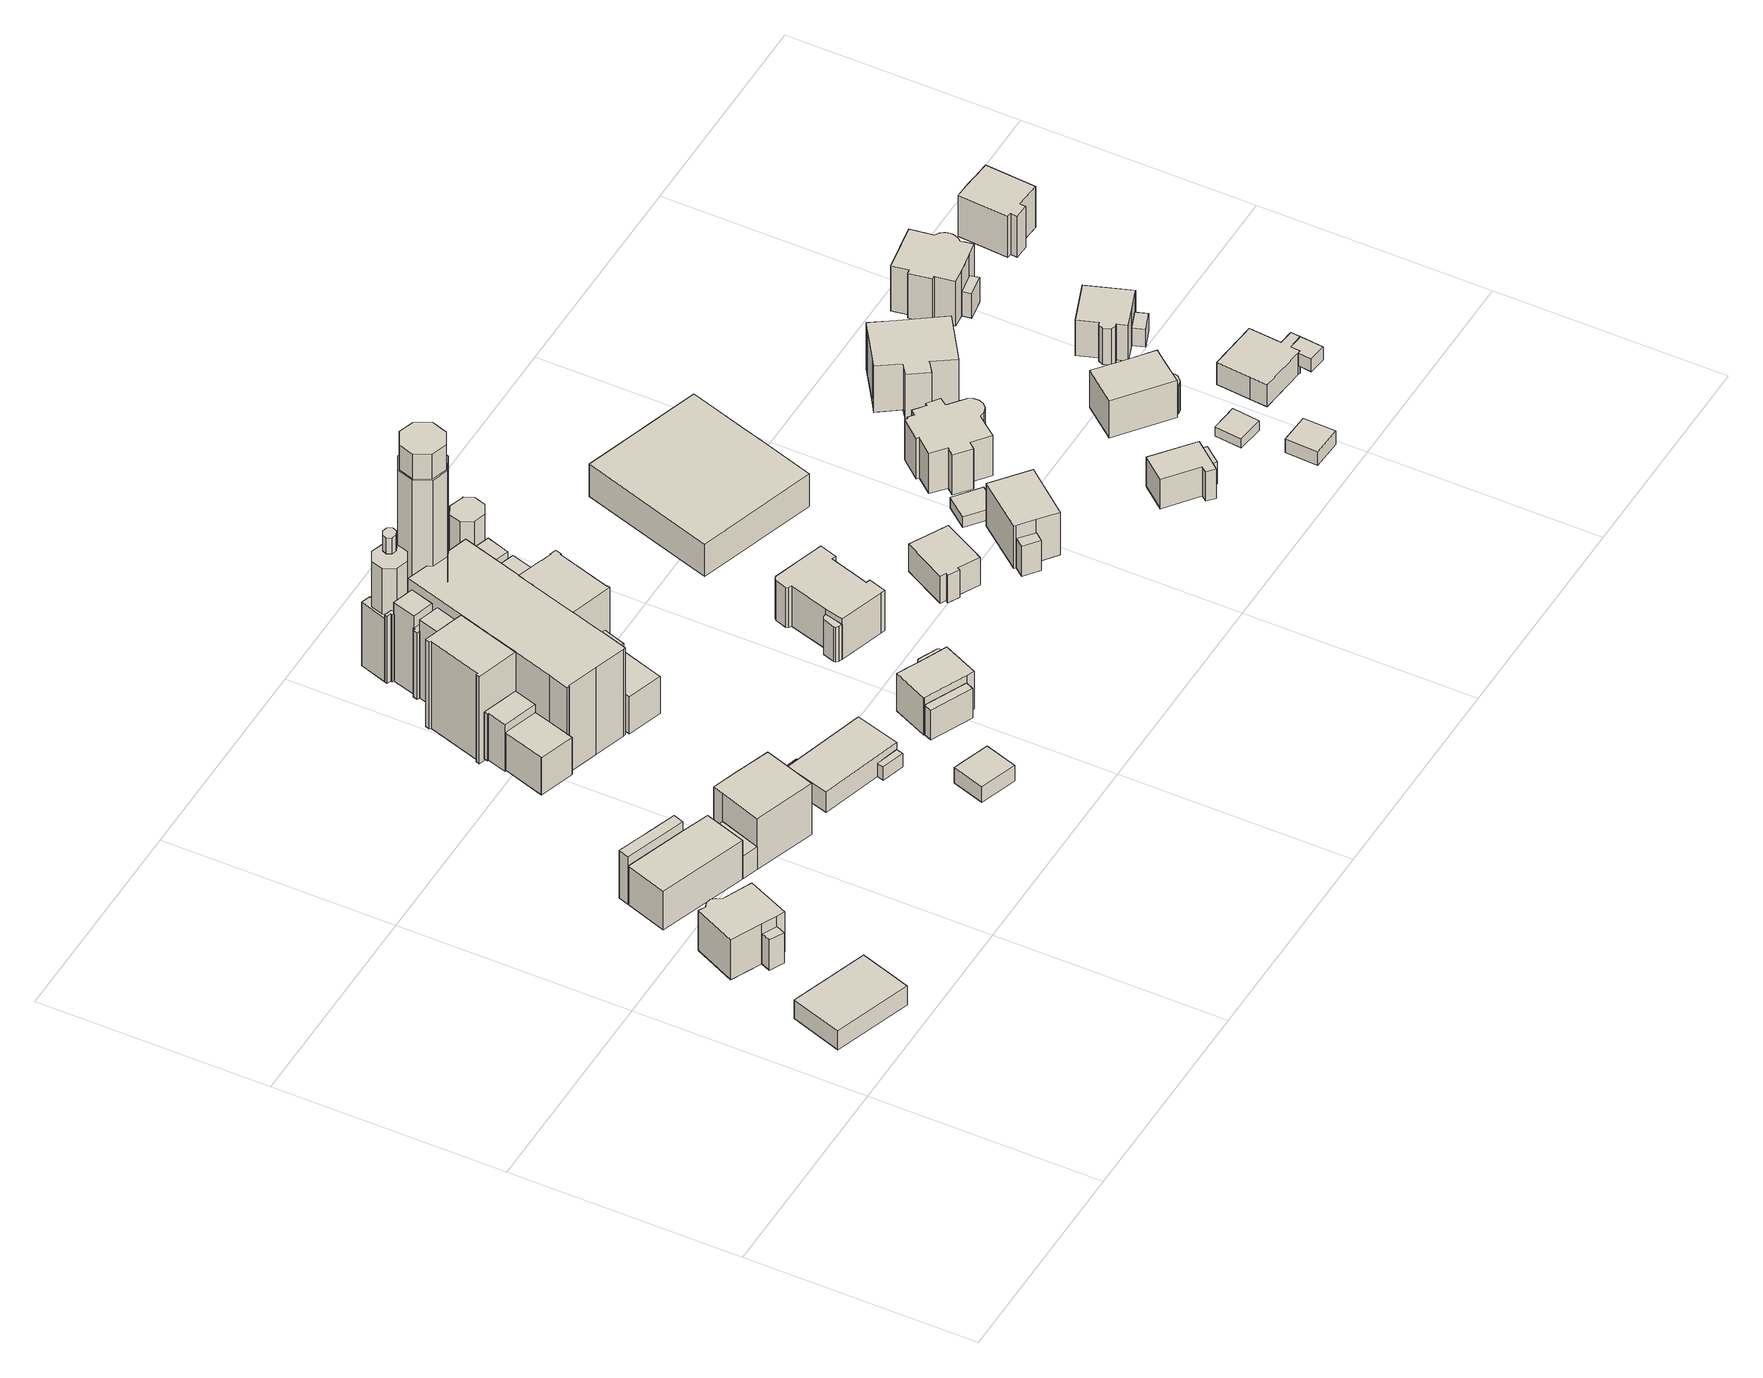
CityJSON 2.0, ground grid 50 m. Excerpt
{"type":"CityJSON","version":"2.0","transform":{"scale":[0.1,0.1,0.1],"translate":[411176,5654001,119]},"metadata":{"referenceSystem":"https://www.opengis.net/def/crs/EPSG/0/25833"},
"CityObjects":{
"building1":{"type":"Building","attributes":{"Dachtyp_tdc":"tdcGableRoof","Gemeindeschluessel":14612000,"Dachneigung":35.72,"QualitaetDacherkennung":24,"Geometrietyp2DReferenz":"3000","measuredHeight":8.52,"function":"31001_9998","roofType":"3100"},"geometry":[{"type":"Solid","lod":"1","boundaries":[[[[0,1,2,3]],[[4,5,6,7]],[[3,5,4,0]],[[2,6,5,3]],[[1,7,6,2]],[[0,4,7,1]]]]}]},
"building2":{"type":"Building","attributes":{"Gemeindeschluessel":14612000,"Geometrietyp2DReferenz":"3000","function":"31001_9998","roofType":"9999"},"children":["building2-1","building2-2"]},
"building2-1":{"type":"BuildingPart","attributes":{"Dachtyp_tdc":"tdcHipRoof","Dachneigung":46.64,"QualitaetDacherkennung":80,"Geometrietyp2DReferenz":"3000","measuredHeight":13.51,"roofType":"3200"},"parents":["building2"],"geometry":[{"type":"Solid","lod":"1","boundaries":[[[[8,9,10,11,12,13,14,15,16,17,18]],[[19,20,21,22,23,24,25,26,27,28,29]],[[18,20,19,8]],[[17,21,20,18]],[[16,22,21,17]],[[15,23,22,16]],[[14,24,23,15]],[[13,25,24,14]],[[12,26,25,13]],[[11,27,26,12]],[[10,28,27,11]],[[9,29,28,10]],[[8,19,29,9]]]]}]},
"building2-2":{"type":"BuildingPart","attributes":{"Dachtyp_tdc":"tdcPolyFlatRoof","Dachneigung":19.88,"QualitaetDacherkennung":61,"Geometrietyp2DReferenz":"3000","measuredHeight":8.14,"roofType":"2100"},"parents":["building2"],"geometry":[{"type":"Solid","lod":"1","boundaries":[[[[30,31,32,33]],[[34,25,24,35]],[[33,25,34,30]],[[32,24,25,33]],[[31,35,24,32]],[[30,34,35,31]]]]}]},
"building3":{"type":"Building","attributes":{"Gemeindeschluessel":14612000,"Geometrietyp2DReferenz":"3000","function":"31001_9998","roofType":"9999"},"children":["building3-1","building3-2","building3-3"]},
"building3-1":{"type":"BuildingPart","attributes":{"Dachtyp_tdc":"tdcCutTentRoof","Dachneigung":46.96,"QualitaetDacherkennung":22,"Geometrietyp2DReferenz":"3000","measuredHeight":14.85,"roofType":"9999"},"parents":["building3"],"geometry":[{"type":"Solid","lod":"1","boundaries":[[[[36,37,38,39,40]],[[41,42,43,44,45]],[[40,42,41,36]],[[39,43,42,40]],[[38,44,43,39]],[[37,45,44,38]],[[36,41,45,37]]]]}]},
"building3-2":{"type":"BuildingPart","attributes":{"Dachtyp_tdc":"tdcPolyFlatRoof","Dachneigung":37.23,"QualitaetDacherkennung":57,"Geometrietyp2DReferenz":"3000","measuredHeight":13.14,"roofType":"2100"},"parents":["building3"],"geometry":[{"type":"Solid","lod":"1","boundaries":[[[[46,47,48,49,50,51]],[[52,53,54,55,42,41]],[[51,53,52,46]],[[50,54,53,51]],[[49,55,54,50]],[[48,42,55,49]],[[47,41,42,48]],[[46,52,41,47]]]]}]},
"building3-3":{"type":"BuildingPart","attributes":{"Dachtyp_tdc":"tdcGableRoof","Dachneigung":13.79,"QualitaetDacherkennung":60,"Geometrietyp2DReferenz":"3000","measuredHeight":5.95,"roofType":"3100"},"parents":["building3"],"geometry":[{"type":"Solid","lod":"1","boundaries":[[[[56,57,58,59]],[[53,60,61,54]],[[59,60,53,56]],[[58,61,60,59]],[[57,54,61,58]],[[56,53,54,57]]]]}]},
"building4":{"type":"Building","attributes":{"Gemeindeschluessel":14612000,"Geometrietyp2DReferenz":"3000","function":"31001_9998","roofType":"9999"},"children":["building4-1","building4-2","building4-3"]},
"building4-1":{"type":"BuildingPart","attributes":{"Dachtyp_tdc":"tdcPolyFlatRoof","Dachneigung":0,"QualitaetDacherkennung":48,"Geometrietyp2DReferenz":"3000","measuredHeight":5.89,"roofType":"1000"},"parents":["building4"],"geometry":[{"type":"Solid","lod":"1","boundaries":[[[[62,63,64,65]],[[43,66,67,44]],[[65,66,43,62]],[[64,67,66,65]],[[63,44,67,64]],[[62,43,44,63]]]]}]},
"building4-2":{"type":"BuildingPart","attributes":{"Dachtyp_tdc":"tdcHipRoof","Dachneigung":37.4,"QualitaetDacherkennung":71,"Geometrietyp2DReferenz":"3000","measuredHeight":15.5,"roofType":"3200"},"parents":["building4"],"geometry":[{"type":"Solid","lod":"1","boundaries":[[[[68,69,70,71,72,73,74]],[[75,76,77,67,66,78,79]],[[74,76,75,68]],[[73,77,76,74]],[[72,67,77,73]],[[71,66,67,72]],[[70,78,66,71]],[[69,79,78,70]],[[68,75,79,69]]]]}]},
"building4-3":{"type":"BuildingPart","attributes":{"Dachtyp_tdc":"tdcGableRoof","Dachneigung":12.2,"QualitaetDacherkennung":62,"Geometrietyp2DReferenz":"3000","measuredHeight":5.94,"roofType":"3100"},"parents":["building4"],"geometry":[{"type":"Solid","lod":"1","boundaries":[[[[80,81,82,83]],[[84,85,75,79]],[[83,84,79,80]],[[82,85,84,83]],[[81,75,85,82]],[[80,79,75,81]]]]}]},
"building5":{"type":"Building","attributes":{"Gemeindeschluessel":14612000,"Geometrietyp2DReferenz":"3000","function":"31001_9998","roofType":"9999"},"children":["building5-1","building5-2","building5-3"]},
"building5-1":{"type":"BuildingPart","attributes":{"Dachtyp_tdc":"tdcPolyFlatRoof","Dachneigung":30.59,"QualitaetDacherkennung":57,"Geometrietyp2DReferenz":"3000","measuredHeight":3.93,"roofType":"2100"},"parents":["building5"],"geometry":[{"type":"Solid","lod":"1","boundaries":[[[[86,87,88,89]],[[90,91,92,93]],[[89,91,90,86]],[[88,92,91,89]],[[87,93,92,88]],[[86,90,93,87]]]]}]},
"building5-2":{"type":"BuildingPart","attributes":{"Dachtyp_tdc":"tdcPolyFlatRoof","Dachneigung":30.6,"QualitaetDacherkennung":67,"Geometrietyp2DReferenz":"3000","measuredHeight":4.07,"roofType":"2100"},"parents":["building5"],"geometry":[{"type":"Solid","lod":"1","boundaries":[[[[94,95,96,97]],[[98,99,100,101]],[[97,99,98,94]],[[96,100,99,97]],[[95,101,100,96]],[[94,98,101,95]]]]}]},
"building5-3":{"type":"BuildingPart","attributes":{"Dachtyp_tdc":"tdcGableRoof","Dachneigung":30.52,"QualitaetDacherkennung":87,"Geometrietyp2DReferenz":"3000","measuredHeight":6.81,"roofType":"3100"},"parents":["building5"],"geometry":[{"type":"Solid","lod":"1","boundaries":[[[[102,103,104,105]],[[100,106,90,107]],[[105,106,100,102]],[[104,90,106,105]],[[103,107,90,104]],[[102,100,107,103]]]]}]},
"building6":{"type":"Building","attributes":{"Dachtyp_tdc":"tdcHipAndGableRoof","Gemeindeschluessel":14612000,"Dachneigung":21.73,"QualitaetDacherkennung":46,"Geometrietyp2DReferenz":"3000","measuredHeight":4.89,"function":"31001_9998","roofType":"5000"},"geometry":[{"type":"Solid","lod":"1","boundaries":[[[[108,109,110,111]],[[112,113,114,115]],[[111,113,112,108]],[[110,114,113,111]],[[109,115,114,110]],[[108,112,115,109]]]]}]},
"building7":{"type":"Building","attributes":{"name":"Lukaskirche","Gemeindeschluessel":14612000,"QualitaetDacherkennung":100,"Geometrietyp2DReferenz":"3000","function":"31001_3041","roofType":"9999"},"children":["building7-1","building7-2","building7-3","building7-4","building7-5","building7-6","building7-7","building7-8","building7-9","building7-10","building7-11","building7-12","building7-13","building7-14","building7-15","building7-16","building7-17","building7-18","building7-19","building7-20","building7-21","building7-22","building7-23","building7-24","building7-25"]},
"building7-1":{"type":"BuildingPart","attributes":{"Dachtyp_tdc":"tdcLeanToRoof","Dachneigung":0,"QualitaetDacherkennung":100,"Geometrietyp2DReferenz":"3000","measuredHeight":17.03,"roofType":"2100"},"parents":["building7"],"geometry":[{"type":"Solid","lod":"1","boundaries":[[[[116,117,118,119]],[[120,121,122,123]],[[119,121,120,116]],[[118,122,121,119]],[[117,123,122,118]],[[116,120,123,117]]]]}]},
"building7-2":{"type":"BuildingPart","attributes":{"Dachtyp_tdc":"tdcLeanToRoof","Dachneigung":0,"QualitaetDacherkennung":100,"Geometrietyp2DReferenz":"3000","measuredHeight":17.16,"roofType":"2100"},"parents":["building7"],"geometry":[{"type":"Solid","lod":"1","boundaries":[[[[124,125,126,127,128,129,130,131,132]],[[133,134,135,136,137,138,139,140,141]],[[132,134,133,124]],[[131,135,134,132]],[[130,136,135,131]],[[129,137,136,130]],[[128,138,137,129]],[[127,139,138,128]],[[126,140,139,127]],[[125,141,140,126]],[[124,133,141,125]]]]}]},
"building7-3":{"type":"BuildingPart","attributes":{"Dachtyp_tdc":"tdcGableRoof","Dachneigung":55.58,"QualitaetDacherkennung":100,"Geometrietyp2DReferenz":"3000","measuredHeight":27.45,"roofType":"3100"},"parents":["building7"],"geometry":[{"type":"Solid","lod":"1","boundaries":[[[[142,143,144,145,146,147,148,149,150,151,152,153]],[[154,155,156,157,158,159,160,161,162,163,164,165]],[[153,155,154,142]],[[152,156,155,153]],[[151,157,156,152]],[[150,158,157,151]],[[149,159,158,150]],[[148,160,159,149]],[[147,161,160,148]],[[146,162,161,147]],[[145,163,162,146]],[[144,164,163,145]],[[143,165,164,144]],[[142,154,165,143]]]]}]},
"building7-4":{"type":"BuildingPart","attributes":{"Dachtyp_tdc":"tdcTentRoof","Dachneigung":18.83,"QualitaetDacherkennung":100,"Geometrietyp2DReferenz":"3000","measuredHeight":7,"roofType":"3500"},"parents":["building7"],"geometry":[{"type":"Solid","lod":"1","boundaries":[[[[166,167,168,169,170,171,172,173]],[[174,175,176,177,178,179,180,181]],[[173,175,174,166]],[[172,176,175,173]],[[171,177,176,172]],[[170,178,177,171]],[[169,179,178,170]],[[168,180,179,169]],[[167,181,180,168]],[[166,174,181,167]]]]}]},
"building7-5":{"type":"BuildingPart","attributes":{"Dachtyp_tdc":"tdcHipAndGableRoof","Dachneigung":66.91,"QualitaetDacherkennung":100,"Geometrietyp2DReferenz":"3000","measuredHeight":23.16,"roofType":"5000"},"parents":["building7"],"geometry":[{"type":"Solid","lod":"1","boundaries":[[[[182,183,184,185]],[[186,187,188,189]],[[185,187,186,182]],[[184,188,187,185]],[[183,189,188,184]],[[182,186,189,183]]]]}]},
"building7-6":{"type":"BuildingPart","attributes":{"Dachtyp_tdc":"tdcLeanToRoof","Dachneigung":0,"QualitaetDacherkennung":100,"Geometrietyp2DReferenz":"3000","measuredHeight":16.25,"roofType":"2100"},"parents":["building7"],"geometry":[{"type":"Solid","lod":"1","boundaries":[[[[190,191,192,193,194,195,196,197,198,199,200]],[[201,202,203,204,205,206,207,208,140,138,137]],[[200,202,201,190]],[[199,203,202,200]],[[198,204,203,199]],[[197,205,204,198]],[[196,206,205,197]],[[195,207,206,196]],[[194,208,207,195]],[[193,140,208,194]],[[192,138,140,193]],[[191,137,138,192]],[[190,201,137,191]]]]}]},
"building7-7":{"type":"BuildingPart","attributes":{"Dachtyp_tdc":"tdcLeanToRoof","Dachneigung":0,"QualitaetDacherkennung":100,"Geometrietyp2DReferenz":"3000","measuredHeight":11.56,"roofType":"2100"},"parents":["building7"],"geometry":[{"type":"Solid","lod":"1","boundaries":[[[[209,210,211,212,213]],[[214,215,216,217,218]],[[212,215,214,213]],[[211,216,215,212]],[[210,217,216,211]],[[209,218,217,210]],[[213,214,218,209]]]]}]},
"building7-8":{"type":"BuildingPart","attributes":{"Dachtyp_tdc":"tdcHipAndGableRoof","Dachneigung":66.91,"QualitaetDacherkennung":100,"Geometrietyp2DReferenz":"3000","measuredHeight":23.25,"roofType":"5000"},"parents":["building7"],"geometry":[{"type":"Solid","lod":"1","boundaries":[[[[219,220,221,222]],[[223,224,133,225]],[[222,224,223,219]],[[221,133,224,222]],[[220,225,133,221]],[[219,223,225,220]]]]}]},
"building7-9":{"type":"BuildingPart","attributes":{"Dachtyp_tdc":"tdcFreeFormRoof","Dachneigung":89.22,"QualitaetDacherkennung":100,"Geometrietyp2DReferenz":"3000","measuredHeight":30.19,"roofType":"5000"},"parents":["building7"],"geometry":[{"type":"Solid","lod":"1","boundaries":[[[[226,227,228,229,230,231,232,233]],[[234,235,236,237,238,239,240,241]],[[233,235,234,226]],[[232,236,235,233]],[[231,237,236,232]],[[230,238,237,231]],[[229,239,238,230]],[[228,240,239,229]],[[227,241,240,228]],[[226,234,241,227]]]]}]},
"building7-10":{"type":"BuildingPart","attributes":{"Dachtyp_tdc":"tdcHipAndGableRoof","Dachneigung":52.8,"QualitaetDacherkennung":100,"Geometrietyp2DReferenz":"3000","measuredHeight":12.11,"roofType":"5000"},"parents":["building7"],"geometry":[{"type":"Solid","lod":"1","boundaries":[[[[242,243,244,245,246,247,248]],[[249,250,251,252,253,254,255]],[[248,250,249,242]],[[247,251,250,248]],[[246,252,251,247]],[[245,253,252,246]],[[244,254,253,245]],[[243,255,254,244]],[[242,249,255,243]]]]}]},
"building7-11":{"type":"BuildingPart","attributes":{"Dachtyp_tdc":"tdcLeanToRoof","Dachneigung":0,"QualitaetDacherkennung":100,"Geometrietyp2DReferenz":"3000","measuredHeight":17.11,"roofType":"2100"},"parents":["building7"],"geometry":[{"type":"Solid","lod":"1","boundaries":[[[[256,257,258,259]],[[260,261,262,263]],[[259,261,260,256]],[[258,262,261,259]],[[257,263,262,258]],[[256,260,263,257]]]]}]},
"building7-12":{"type":"BuildingPart","attributes":{"Dachtyp_tdc":"tdcLeanToRoof","Dachneigung":0,"QualitaetDacherkennung":100,"Geometrietyp2DReferenz":"3000","measuredHeight":17.09,"roofType":"2100"},"parents":["building7"],"geometry":[{"type":"Solid","lod":"1","boundaries":[[[[264,265,266,267,268,269,270,271]],[[272,273,274,275,276,277,278,279]],[[271,273,272,264]],[[270,274,273,271]],[[269,275,274,270]],[[268,276,275,269]],[[267,277,276,268]],[[266,278,277,267]],[[265,279,278,266]],[[264,272,279,265]]]]}]},
"building7-13":{"type":"BuildingPart","attributes":{"Dachtyp_tdc":"tdcPolyFlatRoof","Dachneigung":0,"QualitaetDacherkennung":100,"Geometrietyp2DReferenz":"3000","measuredHeight":44.27,"roofType":"1000"},"parents":["building7"],"geometry":[{"type":"Solid","lod":"1","boundaries":[[[[280,281,282,283,284,285,286,287]],[[288,289,290,291,292,293,294,295]],[[287,289,288,280]],[[286,290,289,287]],[[285,291,290,286]],[[284,292,291,285]],[[283,293,292,284]],[[282,294,293,283]],[[281,295,294,282]],[[280,288,295,281]]]]}]},
"building7-14":{"type":"BuildingPart","attributes":{"Dachtyp_tdc":"tdcHipAndGableRoof","Dachneigung":66.91,"QualitaetDacherkennung":100,"Geometrietyp2DReferenz":"3000","measuredHeight":23.2,"roofType":"5000"},"parents":["building7"],"geometry":[{"type":"Solid","lod":"1","boundaries":[[[[296,297,298,299]],[[300,263,301,302]],[[299,263,300,296]],[[298,301,263,299]],[[297,302,301,298]],[[296,300,302,297]]]]}]},
"building7-15":{"type":"BuildingPart","attributes":{"Dachtyp_tdc":"tdcGableRoof","Dachneigung":53.78,"QualitaetDacherkennung":100,"Geometrietyp2DReferenz":"3000","measuredHeight":27.48,"roofType":"3100"},"parents":["building7"],"geometry":[{"type":"Solid","lod":"1","boundaries":[[[[303,304,305,306,307,308,309,142,310,311,312,313,314]],[[315,316,317,318,319,154,320,321,322,323,324,325,326]],[[313,316,315,314]],[[312,317,316,313]],[[311,318,317,312]],[[310,319,318,311]],[[142,154,319,310]],[[309,320,154,142]],[[308,321,320,309]],[[307,322,321,308]],[[306,323,322,307]],[[305,324,323,306]],[[304,325,324,305]],[[303,326,325,304]],[[314,315,326,303]]]]}]},
"building7-16":{"type":"BuildingPart","attributes":{"Dachtyp_tdc":"tdcLeanToRoof","Dachneigung":0,"QualitaetDacherkennung":100,"Geometrietyp2DReferenz":"3000","measuredHeight":11.97,"roofType":"2100"},"parents":["building7"],"geometry":[{"type":"Solid","lod":"1","boundaries":[[[[327,328,329,330,331,332]],[[333,334,335,336,337,338]],[[332,334,333,327]],[[331,335,334,332]],[[330,336,335,331]],[[329,337,336,330]],[[328,338,337,329]],[[327,333,338,328]]]]}]},
"building7-17":{"type":"BuildingPart","attributes":{"Dachtyp_tdc":"tdcTentRoof","Dachneigung":8.79,"QualitaetDacherkennung":100,"Geometrietyp2DReferenz":"3000","measuredHeight":26.24,"roofType":"3500"},"parents":["building7"],"geometry":[{"type":"Solid","lod":"1","boundaries":[[[[339,340,341,342,343,344,345,346,347]],[[348,349,350,351,352,353,354,355,356]],[[347,349,348,339]],[[346,350,349,347]],[[345,351,350,346]],[[344,352,351,345]],[[343,353,352,344]],[[342,354,353,343]],[[341,355,354,342]],[[340,356,355,341]],[[339,348,356,340]]]]}]},
"building7-18":{"type":"BuildingPart","attributes":{"Dachtyp_tdc":"tdcFreeFormRoof","Dachneigung":89.22,"QualitaetDacherkennung":100,"Geometrietyp2DReferenz":"3000","measuredHeight":4.97,"roofType":"5000"},"parents":["building7"],"geometry":[{"type":"Solid","lod":"1","boundaries":[[[[357,358,359,360,361,362,363,364]],[[365,366,367,368,369,370,371,372]],[[364,366,365,357]],[[363,367,366,364]],[[362,368,367,363]],[[361,369,368,362]],[[360,370,369,361]],[[359,371,370,360]],[[358,372,371,359]],[[357,365,372,358]]]]}]},
"building7-19":{"type":"BuildingPart","attributes":{"Dachtyp_tdc":"tdcLeanToRoof","Dachneigung":0,"QualitaetDacherkennung":100,"Geometrietyp2DReferenz":"3000","measuredHeight":17.07,"roofType":"2100"},"parents":["building7"],"geometry":[{"type":"Solid","lod":"1","boundaries":[[[[256,373,374,375,376,377,378,379]],[[260,301,380,381,382,383,187,384]],[[379,301,260,256]],[[378,380,301,379]],[[377,381,380,378]],[[376,382,381,377]],[[375,383,382,376]],[[374,187,383,375]],[[373,384,187,374]],[[256,260,384,373]]]]}]},
"building7-20":{"type":"BuildingPart","attributes":{"Dachtyp_tdc":"tdcLeanToRoof","Dachneigung":0,"QualitaetDacherkennung":100,"Geometrietyp2DReferenz":"3000","measuredHeight":16.2,"roofType":"2100"},"parents":["building7"],"geometry":[{"type":"Solid","lod":"1","boundaries":[[[[385,386,387,388,389,390,391,196,195,193,392,393]],[[394,395,396,397,398,399,400,401,402,403,404,405]],[[393,395,394,385]],[[392,396,395,393]],[[193,397,396,392]],[[195,398,397,193]],[[196,399,398,195]],[[391,400,399,196]],[[390,401,400,391]],[[389,402,401,390]],[[388,403,402,389]],[[387,404,403,388]],[[386,405,404,387]],[[385,394,405,386]]]]}]},
"building7-21":{"type":"BuildingPart","attributes":{"Dachtyp_tdc":"tdcLeanToRoof","Dachneigung":0,"QualitaetDacherkennung":100,"Geometrietyp2DReferenz":"3000","measuredHeight":16.23,"roofType":"2100"},"parents":["building7"],"geometry":[{"type":"Solid","lod":"1","boundaries":[[[[406,407,408,409,410,385,393,392,411,412,413,414,415,416,417,418]],[[419,420,421,422,423,424,425,426,427,428,429,430,431,432,433,434]],[[418,420,419,406]],[[417,421,420,418]],[[416,422,421,417]],[[415,423,422,416]],[[414,424,423,415]],[[413,425,424,414]],[[412,426,425,413]],[[411,427,426,412]],[[392,428,427,411]],[[393,429,428,392]],[[385,430,429,393]],[[410,431,430,385]],[[409,432,431,410]],[[408,433,432,409]],[[407,434,433,408]],[[406,419,434,407]]]]}]},
"building7-22":{"type":"BuildingPart","attributes":{"Dachtyp_tdc":"tdcLeanToRoof","Dachneigung":0,"QualitaetDacherkennung":100,"Geometrietyp2DReferenz":"3000","measuredHeight":17.09,"roofType":"2100"},"parents":["building7"],"geometry":[{"type":"Solid","lod":"1","boundaries":[[[[435,436,437,438]],[[439,440,441,442]],[[438,440,439,435]],[[437,441,440,438]],[[436,442,441,437]],[[435,439,442,436]]]]}]},
"building7-23":{"type":"BuildingPart","attributes":{"Dachtyp_tdc":"tdcHipAndGableRoof","Dachneigung":50.42,"QualitaetDacherkennung":100,"Geometrietyp2DReferenz":"3000","measuredHeight":11.95,"roofType":"5000"},"parents":["building7"],"geometry":[{"type":"Solid","lod":"1","boundaries":[[[[443,444,445,446,447,448,449]],[[450,451,452,453,454,455,456]],[[449,451,450,443]],[[448,452,451,449]],[[447,453,452,448]],[[446,454,453,447]],[[445,455,454,446]],[[444,456,455,445]],[[443,450,456,444]]]]}]},
"building7-24":{"type":"BuildingPart","attributes":{"Dachtyp_tdc":"tdcGableRoof","Dachneigung":55.58,"QualitaetDacherkennung":100,"Geometrietyp2DReferenz":"3000","measuredHeight":27.57,"roofType":"3100"},"parents":["building7"],"geometry":[{"type":"Solid","lod":"1","boundaries":[[[[457,458,459,460,461,462,463,464]],[[465,466,467,468,469,470,471,472]],[[464,466,465,457]],[[463,467,466,464]],[[462,468,467,463]],[[461,469,468,462]],[[460,470,469,461]],[[459,471,470,460]],[[458,472,471,459]],[[457,465,472,458]]]]}]},
"building7-25":{"type":"BuildingPart","attributes":{"Dachtyp_tdc":"tdcHipAndGableRoof","Dachneigung":66.91,"QualitaetDacherkennung":100,"Geometrietyp2DReferenz":"3000","measuredHeight":23.21,"roofType":"5000"},"parents":["building7"],"geometry":[{"type":"Solid","lod":"1","boundaries":[[[[473,474,475,476]],[[477,442,273,478]],[[476,442,477,473]],[[475,273,442,476]],[[474,478,273,475]],[[473,477,478,474]]]]}]},
"building8":{"type":"Building","attributes":{"Gemeindeschluessel":14612000,"Geometrietyp2DReferenz":"3000","function":"31001_9998","roofType":"9999"},"children":["building8-1","building8-2","building8-3"]},
"building8-1":{"type":"BuildingPart","attributes":{"Dachtyp_tdc":"tdcGableRoof","Dachneigung":17.73,"QualitaetDacherkennung":32,"Geometrietyp2DReferenz":"3000","measuredHeight":7.78,"roofType":"3100"},"parents":["building8"],"geometry":[{"type":"Solid","lod":"1","boundaries":[[[[479,480,481,482]],[[483,484,485,486]],[[482,484,483,479]],[[481,485,484,482]],[[480,486,485,481]],[[479,483,486,480]]]]}]},
"building8-2":{"type":"BuildingPart","attributes":{"Dachtyp_tdc":"tdcPolyFlatRoof","Dachneigung":17.62,"QualitaetDacherkennung":68,"Geometrietyp2DReferenz":"3000","measuredHeight":8.07,"roofType":"2100"},"parents":["building8"],"geometry":[{"type":"Solid","lod":"1","boundaries":[[[[487,488,489,490,491,492,493]],[[494,495,496,497,498,499,500]],[[493,495,494,487]],[[492,496,495,493]],[[491,497,496,492]],[[490,498,497,491]],[[489,499,498,490]],[[488,500,499,489]],[[487,494,500,488]]]]}]},
"building8-3":{"type":"BuildingPart","attributes":{"Dachtyp_tdc":"tdcHipRoof","Dachneigung":47.44,"QualitaetDacherkennung":70,"Geometrietyp2DReferenz":"3000","measuredHeight":11.85,"roofType":"3200"},"parents":["building8"],"geometry":[{"type":"Solid","lod":"1","boundaries":[[[[501,502,503,504,505,506,507]],[[486,485,508,509,495,494,510]],[[507,485,486,501]],[[506,508,485,507]],[[505,509,508,506]],[[504,495,509,505]],[[503,494,495,504]],[[502,510,494,503]],[[501,486,510,502]]]]}]},
"building9":{"type":"Building","attributes":{"Gemeindeschluessel":14612000,"Geometrietyp2DReferenz":"3000","function":"31001_9998","roofType":"9999"},"children":["building9-1","building9-2"]},
"building9-1":{"type":"BuildingPart","attributes":{"Dachtyp_tdc":"tdcPolyFlatRoof","Dachneigung":38.36,"QualitaetDacherkennung":68,"Geometrietyp2DReferenz":"3000","measuredHeight":9.5,"roofType":"2100"},"parents":["building9"],"geometry":[{"type":"Solid","lod":"1","boundaries":[[[[511,512,513,514,515,516,517]],[[518,519,520,521,522,523,524]],[[517,519,518,511]],[[516,520,519,517]],[[515,521,520,516]],[[514,522,521,515]],[[513,523,522,514]],[[512,524,523,513]],[[511,518,524,512]]]]}]},
"building9-2":{"type":"BuildingPart","attributes":{"Dachtyp_tdc":"tdcHipRoof","Dachneigung":44.28,"QualitaetDacherkennung":59,"Geometrietyp2DReferenz":"3000","measuredHeight":13.39,"roofType":"3200"},"parents":["building9"],"geometry":[{"type":"Solid","lod":"1","boundaries":[[[[525,526,527,528,529,530,531,532,533,534,535,536,537,538,539,540,541,542]],[[543,544,545,546,547,524,523,548,549,550,551,552,553,554,555,556,557,558]],[[542,544,543,525]],[[541,545,544,542]],[[540,546,545,541]],[[539,547,546,540]],[[538,524,547,539]],[[537,523,524,538]],[[536,548,523,537]],[[535,549,548,536]],[[534,550,549,535]],[[533,551,550,534]],[[532,552,551,533]],[[531,553,552,532]],[[530,554,553,531]],[[529,555,554,530]],[[528,556,555,529]],[[527,557,556,528]],[[526,558,557,527]],[[525,543,558,526]]]]}]},
"building10":{"type":"Building","attributes":{"Dachtyp_tdc":"tdcPolyFlatRoof","Gemeindeschluessel":14612000,"Dachneigung":6.87,"QualitaetDacherkennung":64,"Geometrietyp2DReferenz":"3000","measuredHeight":2.35,"function":"31001_9998","roofType":"2100"},"geometry":[{"type":"Solid","lod":"1","boundaries":[[[[559,560,561,562]],[[563,564,565,566]],[[562,564,563,559]],[[561,565,564,562]],[[560,566,565,561]],[[559,563,566,560]]]]}]},
"building11":{"type":"Building","attributes":{"Dachtyp_tdc":"tdcFreeFormRoof","Gemeindeschluessel":14612000,"Dachneigung":42.57,"QualitaetDacherkennung":61,"Geometrietyp2DReferenz":"3000","measuredHeight":9.61,"function":"31001_9998","roofType":"5000"},"geometry":[{"type":"Solid","lod":"1","boundaries":[[[[567,568,569,570,571,572,573,574,575]],[[576,577,578,579,580,581,582,583,584]],[[575,577,576,567]],[[574,578,577,575]],[[573,579,578,574]],[[572,580,579,573]],[[571,581,580,572]],[[570,582,581,571]],[[569,583,582,570]],[[568,584,583,569]],[[567,576,584,568]]]]}]},
"building12":{"type":"Building","attributes":{"Gemeindeschluessel":14612000,"Geometrietyp2DReferenz":"3000","function":"31001_9998","roofType":"9999"},"children":["building12-1","building12-2"]},
"building12-1":{"type":"BuildingPart","attributes":{"Dachtyp_tdc":"tdcHipRoof","Dachneigung":41.25,"QualitaetDacherkennung":84,"Geometrietyp2DReferenz":"3000","measuredHeight":13.04,"roofType":"3200"},"parents":["building12"],"geometry":[{"type":"Solid","lod":"1","boundaries":[[[[585,586,587,588,589,590]],[[591,592,593,594,595,596]],[[590,592,591,585]],[[589,593,592,590]],[[588,594,593,589]],[[587,595,594,588]],[[586,596,595,587]],[[585,591,596,586]]]]}]},
"building12-2":{"type":"BuildingPart","attributes":{"Dachtyp_tdc":"tdcGableRoof","Dachneigung":45.13,"QualitaetDacherkennung":11,"Geometrietyp2DReferenz":"3000","measuredHeight":8.93,"roofType":"3100"},"parents":["building12"],"geometry":[{"type":"Solid","lod":"1","boundaries":[[[[597,598,599,600]],[[601,595,594,602]],[[600,595,601,597]],[[599,594,595,600]],[[598,602,594,599]],[[597,601,602,598]]]]}]},
"building13":{"type":"Building","attributes":{"Gemeindeschluessel":14612000,"Geometrietyp2DReferenz":"3000","function":"31001_3211","roofType":"9999"},"children":["building13-1","building13-2"]},
"building13-1":{"type":"BuildingPart","attributes":{"Dachtyp_tdc":"tdcPolyFlatRoof","Dachneigung":41.72,"QualitaetDacherkennung":52,"Geometrietyp2DReferenz":"3000","measuredHeight":3.56,"roofType":"2100"},"parents":["building13"],"geometry":[{"type":"Solid","lod":"1","boundaries":[[[[603,604,605,606]],[[607,608,609,610]],[[606,608,607,603]],[[605,609,608,606]],[[604,610,609,605]],[[603,607,610,604]]]]}]},
"building13-2":{"type":"BuildingPart","attributes":{"Dachtyp_tdc":"tdcPolyFlatRoof","Dachneigung":2.84,"QualitaetDacherkennung":52,"Geometrietyp2DReferenz":"3000","measuredHeight":8.94,"roofType":"2100"},"parents":["building13"],"geometry":[{"type":"Solid","lod":"1","boundaries":[[[[611,612,613,614,615,616]],[[617,607,610,618,619,620]],[[616,607,617,611]],[[615,610,607,616]],[[614,618,610,615]],[[613,619,618,614]],[[612,620,619,613]],[[611,617,620,612]]]]}]},
"building14":{"type":"Building","attributes":{"Dachtyp_tdc":"tdcPolyFlatRoof","Gemeindeschluessel":14612000,"Dachneigung":4.21,"QualitaetDacherkennung":83,"Geometrietyp2DReferenz":"3000","measuredHeight":3,"function":"31001_9998","roofType":"2100"},"geometry":[{"type":"Solid","lod":"1","boundaries":[[[[621,622,623,624]],[[625,626,627,628]],[[624,626,625,621]],[[623,627,626,624]],[[622,628,627,623]],[[621,625,628,622]]]]}]},
"building15":{"type":"Building","attributes":{"Gemeindeschluessel":14612000,"Geometrietyp2DReferenz":"3000","function":"31001_9998","roofType":"9999"},"children":["building15-1","building15-2"]},
"building15-1":{"type":"BuildingPart","attributes":{"Dachtyp_tdc":"tdcGableRoof","Dachneigung":13.65,"QualitaetDacherkennung":39,"Geometrietyp2DReferenz":"3000","measuredHeight":5.89,"roofType":"3100"},"parents":["building15"],"geometry":[{"type":"Solid","lod":"1","boundaries":[[[[629,630,631,632]],[[633,634,635,636]],[[632,634,633,629]],[[631,635,634,632]],[[630,636,635,631]],[[629,633,636,630]]]]}]},
"building15-2":{"type":"BuildingPart","attributes":{"Dachtyp_tdc":"tdcHipRoof","Dachneigung":49.61,"QualitaetDacherkennung":61,"Geometrietyp2DReferenz":"3000","measuredHeight":10.35,"roofType":"3200"},"parents":["building15"],"geometry":[{"type":"Solid","lod":"1","boundaries":[[[[637,638,639,640,641,642,643,644]],[[645,646,647,633,636,648,649,650]],[[644,646,645,637]],[[643,647,646,644]],[[642,633,647,643]],[[641,636,633,642]],[[640,648,636,641]],[[639,649,648,640]],[[638,650,649,639]],[[637,645,650,638]]]]}]},
"building16":{"type":"Building","attributes":{"Dachtyp_tdc":"tdcFreeFormRoof","Gemeindeschluessel":14612000,"Dachneigung":37.98,"QualitaetDacherkennung":51,"Geometrietyp2DReferenz":"3000","measuredHeight":13.48,"function":"31001_9998","roofType":"5000"},"geometry":[{"type":"Solid","lod":"1","boundaries":[[[[651,652,653,654,655,656,657,658,659,660,661,662,663,664,665,666,667,668,669,670,671,672,673,674]],[[675,676,677,678,679,680,681,682,683,684,685,686,687,688,689,690,691,692,693,694,695,696,697,698]],[[674,676,675,651]],[[673,677,676,674]],[[672,678,677,673]],[[671,679,678,672]],[[670,680,679,671]],[[669,681,680,670]],[[668,682,681,669]],[[667,683,682,668]],[[666,684,683,667]],[[665,685,684,666]],[[664,686,685,665]],[[663,687,686,664]],[[662,688,687,663]],[[661,689,688,662]],[[660,690,689,661]],[[659,691,690,660]],[[658,692,691,659]],[[657,693,692,658]],[[656,694,693,657]],[[655,695,694,656]],[[654,696,695,655]],[[653,697,696,654]],[[652,698,697,653]],[[651,675,698,652]]]]}]},
"building17":{"type":"Building","attributes":{"Dachtyp_tdc":"tdcFreeFormRoof","Gemeindeschluessel":14612000,"Dachneigung":55.81,"QualitaetDacherkennung":19,"Geometrietyp2DReferenz":"3000","measuredHeight":5.85,"function":"31001_9998","roofType":"5000"},"geometry":[{"type":"Solid","lod":"1","boundaries":[[[[699,700,701,702]],[[703,704,705,706]],[[702,704,703,699]],[[701,705,704,702]],[[700,706,705,701]],[[699,703,706,700]]]]}]},
"building18":{"type":"Building","attributes":{"Dachtyp_tdc":"tdcPolyFlatRoof","Gemeindeschluessel":14612000,"Dachneigung":0,"QualitaetDacherkennung":88,"Geometrietyp2DReferenz":"3000","measuredHeight":2.37,"function":"31001_9998","roofType":"1000"},"geometry":[{"type":"Solid","lod":"1","boundaries":[[[[707,708,709,710]],[[711,712,713,714]],[[710,712,711,707]],[[709,713,712,710]],[[708,714,713,709]],[[707,711,714,708]]]]}]},
"building19":{"type":"Building","attributes":{"Gemeindeschluessel":14612000,"Geometrietyp2DReferenz":"3000","function":"31001_9998","roofType":"9999"},"children":["building19-1","building19-2","building19-3"]},
"building19-1":{"type":"BuildingPart","attributes":{"Dachtyp_tdc":"tdcFreeFormRoof","Dachneigung":30.71,"QualitaetDacherkennung":14,"Geometrietyp2DReferenz":"3000","measuredHeight":7.76,"roofType":"5000"},"parents":["building19"],"geometry":[{"type":"MultiSurface","lod":"1","boundaries":[[[715,716,717,718,719,720,721,715,722]],[[723,724,725,726,727,728,729,730,724]],[[715,724,723,722]],[[721,725,724,715]],[[720,726,725,721]],[[719,727,726,720]],[[718,728,727,719]],[[717,729,728,718]],[[716,730,729,717]],[[715,724,730,716]]]}]},
"building19-2":{"type":"BuildingPart","attributes":{"Dachtyp_tdc":"tdcHipRoof","Dachneigung":39.42,"QualitaetDacherkennung":79,"Geometrietyp2DReferenz":"3000","measuredHeight":11.47,"roofType":"3200"},"parents":["building19"],"geometry":[{"type":"Solid","lod":"1","boundaries":[[[[731,732,733,734,735,736,737,738]],[[739,740,723,730,741,742,743,744]],[[737,740,739,738]],[[736,723,740,737]],[[735,730,723,736]],[[734,741,730,735]],[[733,742,741,734]],[[732,743,742,733]],[[731,744,743,732]],[[738,739,744,731]]]]}]},
"building19-3":{"type":"BuildingPart","attributes":{"Dachtyp_tdc":"tdcPolyFlatRoof","Dachneigung":12.66,"QualitaetDacherkennung":49,"Geometrietyp2DReferenz":"3000","measuredHeight":4.43,"roofType":"2100"},"parents":["building19"],"geometry":[{"type":"Solid","lod":"1","boundaries":[[[[745,746,747,748]],[[749,739,744,750]],[[748,739,749,745]],[[747,744,739,748]],[[746,750,744,747]],[[745,749,750,746]]]]}]},
"building20":{"type":"Building","attributes":{"Dachtyp_tdc":"tdcFreeFormRoof","Gemeindeschluessel":14612000,"Dachneigung":39.39,"QualitaetDacherkennung":67,"Geometrietyp2DReferenz":"3000","measuredHeight":14.34,"function":"31001_9998","roofType":"5000"},"geometry":[{"type":"Solid","lod":"1","boundaries":[[[[751,752,753,754,755,756,757,758,759,760,761,762]],[[763,764,765,766,767,768,769,770,771,772,773,774]],[[762,764,763,751]],[[761,765,764,762]],[[760,766,765,761]],[[759,767,766,760]],[[758,768,767,759]],[[757,769,768,758]],[[756,770,769,757]],[[755,771,770,756]],[[754,772,771,755]],[[753,773,772,754]],[[752,774,773,753]],[[751,763,774,752]]]]}]},
"building21":{"type":"Building","attributes":{"Dachtyp_tdc":"tdcPolyFlatRoof","Gemeindeschluessel":14612000,"Dachneigung":0,"QualitaetDacherkennung":89,"Geometrietyp2DReferenz":"3000","measuredHeight":5.65,"function":"31001_9998","roofType":"1000"},"geometry":[{"type":"Solid","lod":"1","boundaries":[[[[775,776,777,778,779,780,781,782,783,784]],[[785,786,787,788,789,790,791,792,793,794]],[[784,786,785,775]],[[783,787,786,784]],[[782,788,787,783]],[[781,789,788,782]],[[780,790,789,781]],[[779,791,790,780]],[[778,792,791,779]],[[777,793,792,778]],[[776,794,793,777]],[[775,785,794,776]]]]}]},
"building22":{"type":"Building","attributes":{"Dachtyp_tdc":"tdcPolyFlatRoof","Gemeindeschluessel":14612000,"Dachneigung":0,"QualitaetDacherkennung":89,"Geometrietyp2DReferenz":"3000","measuredHeight":3.32,"function":"31001_9998","roofType":"1000"},"geometry":[{"type":"Solid","lod":"1","boundaries":[[[[795,796,776,775,784,783]],[[797,798,799,800,801,802]],[[783,798,797,795]],[[784,799,798,783]],[[775,800,799,784]],[[776,801,800,775]],[[796,802,801,776]],[[795,797,802,796]]]]}]},
"building23":{"type":"Building","attributes":{"Gemeindeschluessel":14612000,"Geometrietyp2DReferenz":"3000","function":"31001_9998","roofType":"9999"},"children":["building23-1","building23-2"]},
"building23-1":{"type":"BuildingPart","attributes":{"Dachtyp_tdc":"tdcPolyFlatRoof","Dachneigung":0,"QualitaetDacherkennung":43,"Geometrietyp2DReferenz":"3000","measuredHeight":4.49,"roofType":"1000"},"parents":["building23"],"geometry":[{"type":"Solid","lod":"1","boundaries":[[[[803,804,805,806]],[[807,808,809,810]],[[806,808,807,803]],[[805,809,808,806]],[[804,810,809,805]],[[803,807,810,804]]]]}]},
"building23-2":{"type":"BuildingPart","attributes":{"Dachtyp_tdc":"tdcHipRoof","Dachneigung":40.81,"QualitaetDacherkennung":75,"Geometrietyp2DReferenz":"3000","measuredHeight":11.93,"roofType":"3200"},"parents":["building23"],"geometry":[{"type":"Solid","lod":"1","boundaries":[[[[811,812,813,814,815,816,817,818,819,820,821,822]],[[823,824,825,826,827,828,829,807,810,830,831,832]],[[822,824,823,811]],[[821,825,824,822]],[[820,826,825,821]],[[819,827,826,820]],[[818,828,827,819]],[[817,829,828,818]],[[816,807,829,817]],[[815,810,807,816]],[[814,830,810,815]],[[813,831,830,814]],[[812,832,831,813]],[[811,823,832,812]]]]}]},
"building24":{"type":"Building","attributes":{"Gemeindeschluessel":14612000,"Geometrietyp2DReferenz":"3000","function":"31001_9998","roofType":"9999"},"children":["building24-1","building24-2"]},
"building24-1":{"type":"BuildingPart","attributes":{"Dachtyp_tdc":"tdcHipRoof","Dachneigung":52.04,"QualitaetDacherkennung":65,"Geometrietyp2DReferenz":"3000","measuredHeight":15.74,"roofType":"3200"},"parents":["building24"],"geometry":[{"type":"Solid","lod":"1","boundaries":[[[[833,834,835,836,837,838,839,840,841,842,843,844,845,846,847,848,849,850,851,852,853,854,855,856,857,858,859,860,861,862,863,864,865,866,867,868,869,870,871,872]],[[873,874,875,876,877,878,879,880,881,882,883,884,885,886,887,888,889,890,891,892,893,894,895,896,897,898,899,900,901,902,903,904,905,906,907,908,909,910,911,912]],[[872,874,873,833]],[[871,875,874,872]],[[870,876,875,871]],[[869,877,876,870]],[[868,878,877,869]],[[867,879,878,868]],[[866,880,879,867]],[[865,881,880,866]],[[864,882,881,865]],[[863,883,882,864]],[[862,884,883,863]],[[861,885,884,862]],[[860,886,885,861]],[[859,887,886,860]],[[858,888,887,859]],[[857,889,888,858]],[[856,890,889,857]],[[855,891,890,856]],[[854,892,891,855]],[[853,893,892,854]],[[852,894,893,853]],[[851,895,894,852]],[[850,896,895,851]],[[849,897,896,850]],[[848,898,897,849]],[[847,899,898,848]],[[846,900,899,847]],[[845,901,900,846]],[[844,902,901,845]],[[843,903,902,844]],[[842,904,903,843]],[[841,905,904,842]],[[840,906,905,841]],[[839,907,906,840]],[[838,908,907,839]],[[837,909,908,838]],[[836,910,909,837]],[[835,911,910,836]],[[834,912,911,835]],[[833,873,912,834]]]]}]},
"building24-2":{"type":"BuildingPart","attributes":{"Dachtyp_tdc":"tdcGableRoof","Dachneigung":41.39,"QualitaetDacherkennung":9,"Geometrietyp2DReferenz":"3000","measuredHeight":7.27,"roofType":"3100"},"parents":["building24"],"geometry":[{"type":"Solid","lod":"1","boundaries":[[[[913,914,915,916]],[[902,917,918,903]],[[916,917,902,913]],[[915,918,917,916]],[[914,903,918,915]],[[913,902,903,914]]]]}]},
"building25":{"type":"Building","attributes":{"Dachtyp_tdc":"tdcFreeFormRoof","Gemeindeschluessel":14612000,"Dachneigung":45.77,"QualitaetDacherkennung":70,"Geometrietyp2DReferenz":"3000","measuredHeight":13.85,"function":"31001_9998","roofType":"5000"},"geometry":[{"type":"Solid","lod":"1","boundaries":[[[[919,920,921,922,923,924,925,926,927,928]],[[929,930,931,932,933,934,935,936,937,938]],[[928,930,929,919]],[[927,931,930,928]],[[926,932,931,927]],[[925,933,932,926]],[[924,934,933,925]],[[923,935,934,924]],[[922,936,935,923]],[[921,937,936,922]],[[920,938,937,921]],[[919,929,938,920]]]]}]}
},
"vertices":[
[6,66,143],[176,9,143],[213,121,143],[44,178,143],[6,66,95],[44,178,95],[213,121,95],[176,9,95],
[182,430,176],[170,432,176],[160,428,176],[145,435,176],[102,344,176],[168,313,176],[199,298,176],[217,290,176],[259,382,176],[194,411,176],[190,422,176],[182,430,74],[190,422,74],[194,411,74],[259,382,74],[217,290,74],[199,298,74],[168,313,74],[102,344,74],[145,435,74],[160,428,74],[170,432,74],
[159,292,151],[190,277,151],[199,298,151],[168,313,151],[159,292,74],[190,277,74],
[218,622,148],[187,532,148],[380,466,148],[410,556,148],[351,577,148],[218,622,49],[351,577,49],[410,556,49],[380,466,49],[187,532,49],
[226,646,171],[218,622,171],[351,577,171],[359,600,171],[306,618,171],[278,628,171],[226,646,49],[278,628,49],[306,618,49],[359,600,49],
[278,628,106],[306,618,106],[314,639,106],[285,650,106],[285,650,49],[314,639,49],
[410,556,107],[380,466,107],[416,454,107],[447,544,107],[447,544,49],[416,454,49],
[536,540,179],[507,550,179],[455,567,179],[447,544,179],[416,454,179],[549,409,179],[587,522,179],[536,540,49],[587,522,49],[549,409,49],[455,567,49],[507,550,49],
[507,550,106],[536,540,106],[543,561,106],[514,571,106],[514,571,49],[543,561,49],
[776,349,105],[726,364,105],[722,349,105],[772,334,105],[776,349,71],[772,334,71],[722,349,71],[726,364,71],
[663,502,107],[627,513,107],[622,498,107],[659,487,107],[663,502,71],[659,487,71],[622,498,71],[627,513,71],
[622,498,124],[594,402,124],[776,349,124],[804,445,124],[804,445,71],[594,402,71],
[845,194,125],[764,221,125],[741,150,125],[822,123,125],[845,194,86],[822,123,86],[741,150,86],[764,221,86],
[667,1094,230],[745,1096,230],[749,1105,230],[682,1142,230],[667,1094,60],[682,1142,60],[749,1105,60],[745,1096,60],
[546,1293,230],[613,1256,230],[621,1281,230],[549,1303,230],[539,1306,230],[536,1307,230],[534,1301,230],[543,1298,230],[542,1294,230],[546,1293,58],[542,1294,58],[543,1298,58],[534,1301,58],[536,1307,58],[539,1306,58],[549,1303,58],[621,1281,58],[613,1256,58],
[658,972,282],[750,943,282],[752,949,282],[750,949,282],[787,1068,282],[789,1067,282],[793,1081,282],[779,1085,282],[779,1084,282],[755,1091,282],[756,1092,282],[700,1110,282],[658,972,60],[700,1110,60],[756,1092,60],[755,1091,60],[779,1084,60],[779,1085,60],[793,1081,60],[789,1067,60],[787,1068,60],[750,949,60],[752,949,60],[750,943,60],
[717,1273,564],[728,1307,564],[711,1340,564],[677,1351,564],[644,1334,564],[633,1299,564],[650,1267,564],[685,1256,564],[717,1273,501],[685,1256,501],[650,1267,501],[633,1299,501],[644,1334,501],[677,1351,501],[711,1340,501],[728,1307,501],
[719,1170,260],[703,1119,260],[749,1105,260],[764,1156,260],[719,1170,59],[764,1156,59],[749,1105,59],[703,1119,59],
[555,1366,221],[536,1307,221],[539,1306,221],[621,1281,221],[636,1329,221],[640,1343,221],[637,1344,221],[635,1338,221],[573,1358,221],[574,1360,221],[557,1365,221],[555,1366,58],[557,1365,58],[574,1360,58],[573,1358,58],[635,1338,58],[637,1344,58],[640,1343,58],[636,1329,58],
[737,948,183],[658,972,183],[642,922,183],[720,898,183],[733,937,183],[733,937,68],[720,898,68],[642,922,68],[658,972,68],[737,948,68],
[576,1228,260],[592,1279,260],[546,1293,260],[531,1242,260],[576,1228,58],[531,1242,58],[592,1279,58],
[607,1297,338],[615,1323,338],[603,1347,338],[576,1356,338],[552,1343,338],[544,1317,338],[557,1292,338],[583,1284,338],[607,1297,58],[583,1284,58],[557,1292,58],[544,1317,58],[552,1343,58],[576,1356,58],[603,1347,58],[615,1323,58],
[495,966,163],[459,988,163],[419,990,163],[418,987,163],[390,898,163],[390,897,163],[466,873,163],[495,966,68],[466,873,68],[390,897,68],[390,898,68],[418,987,68],[419,990,68],[459,988,68],
[701,1205,230],[784,1219,230],[787,1229,230],[716,1251,230],[701,1205,59],[716,1251,59],[787,1229,59],[784,1219,59],
[593,1192,230],[607,1236,230],[531,1242,230],[529,1243,230],[528,1238,230],[524,1240,230],[521,1230,230],[526,1228,230],[593,1192,59],[526,1228,59],[521,1230,59],[524,1240,59],[528,1238,59],[529,1243,59],[531,1242,59],[607,1236,59],
[720,1270,501],[732,1308,501],[714,1342,501],[676,1354,501],[642,1336,501],[630,1299,501],[648,1264,501],[685,1252,501],[720,1270,59],[685,1252,59],[648,1264,59],[630,1299,59],[642,1336,59],[676,1354,59],[714,1342,59],[732,1308,59],
[738,1234,260],[723,1183,260],[768,1169,260],[784,1219,260],[738,1234,59],[768,1169,59],[723,1183,59],
[475,884,282],[475,885,282],[544,863,282],[612,841,282],[617,840,282],[631,884,282],[642,922,282],[741,1244,282],[668,1266,282],[595,1289,282],[484,930,282],[470,885,282],[470,885,60],[484,930,60],[595,1289,60],[668,1266,60],[741,1244,60],[642,922,60],[631,884,60],[617,840,60],[612,841,60],[544,863,60],[475,885,60],[475,884,60],
[511,1016,183],[432,1041,183],[430,1033,183],[432,1032,183],[419,990,183],[495,966,183],[511,1016,63],[495,966,63],[419,990,63],[432,1032,63],[430,1033,63],[432,1041,63],
[784,1226,318],[808,1239,318],[816,1265,318],[806,1285,318],[806,1284,318],[773,1295,318],[753,1285,318],[745,1258,318],[758,1234,318],[784,1226,59],[758,1234,59],[745,1258,59],[753,1285,59],[773,1295,59],[806,1284,59],[806,1285,59],[816,1265,59],[808,1239,59],
[591,1311,398],[594,1321,398],[589,1331,398],[578,1334,398],[569,1329,398],[565,1319,398],[570,1309,398],[581,1306,398],[591,1311,357],[581,1306,357],[570,1309,357],[565,1319,357],[569,1329,357],[578,1334,357],[589,1331,357],[594,1321,357],
[688,1162,230],[764,1156,230],[775,1152,230],[777,1159,230],[773,1161,230],[775,1167,230],[768,1169,230],[775,1167,59],[773,1161,59],[777,1159,59],[775,1152,59],[688,1162,59],
[746,1310,221],[753,1333,221],[755,1339,221],[745,1343,221],[650,1373,221],[646,1374,221],[644,1367,221],[717,1251,221],[736,1314,221],[746,1310,59],[736,1314,59],[717,1251,59],[621,1281,59],[640,1343,59],[637,1344,59],[644,1367,59],[646,1374,59],[650,1373,59],[745,1343,59],[755,1339,59],[753,1333,59],
[825,1280,221],[823,1281,221],[806,1287,221],[806,1284,221],[744,1303,221],[789,1229,221],[787,1227,221],[784,1219,221],[795,1216,221],[796,1218,221],[803,1216,221],[805,1215,221],[807,1223,221],[825,1280,58],[807,1223,58],[805,1215,58],[803,1216,58],[796,1218,58],[795,1216,58],[784,1219,58],[787,1227,58],[789,1229,58],[717,1251,58],[736,1314,58],[746,1310,58],[744,1303,58],[806,1284,58],[806,1287,58],[823,1281,58],
[587,1172,230],[511,1178,230],[508,1168,230],[572,1122,230],[587,1172,59],[572,1122,59],[508,1168,59],[511,1178,59],
[720,898,163],[685,920,163],[642,922,163],[614,830,163],[691,805,163],[691,806,163],[720,897,163],[720,898,69],[720,897,69],[691,806,69],[691,805,69],[614,830,69],[642,922,69],[685,920,69],
[553,1154,282],[463,1182,282],[460,1172,282],[463,1170,282],[426,1052,282],[422,1053,282],[419,1045,282],[511,1016,282],[553,1154,59],[511,1016,59],[419,1045,59],[422,1053,59],[426,1052,59],[463,1170,59],[460,1172,59],[463,1182,59],
[556,1164,260],[572,1214,260],[526,1228,260],[511,1178,260],[556,1164,59],[572,1214,59],
[949,280,149],[957,297,149],[867,338,149],[860,321,149],[949,280,73],[860,321,73],[867,338,73],[957,297,73],
[1008,366,150],[1015,382,150],[1015,386,150],[1013,389,150],[972,407,150],[966,405,150],[958,388,150],[1008,366,73],[958,388,73],[966,405,73],[972,407,73],[1013,389,73],[1015,386,73],[1015,382,73],
[957,297,169],[973,289,169],[1008,366,169],[958,388,169],[900,415,169],[865,339,169],[867,338,169],[865,339,73],[900,415,73],[973,289,73],
[993,587,137],[1001,584,137],[1012,624,137],[1004,625,137],[997,621,137],[988,595,137],[989,591,137],[993,587,48],[989,591,48],[988,595,48],[997,621,48],[1004,625,48],[1012,624,48],[1001,584,48],
[1138,678,151],[1148,675,151],[1160,713,151],[1150,716,151],[1113,728,151],[1048,748,151],[1047,749,151],[1041,747,151],[1037,743,151],[1029,718,151],[1031,713,151],[1037,710,151],[1012,624,151],[1001,584,151],[1099,553,151],[1108,550,151],[1120,588,151],[1111,591,151],[1138,678,48],[1111,591,48],[1120,588,48],[1108,550,48],[1099,553,48],[1037,710,48],[1031,713,48],[1029,718,48],[1037,743,48],[1041,747,48],[1047,749,48],[1048,748,48],[1113,728,48],[1150,716,48],[1160,713,48],[1148,675,48],
[1113,728,74],[1160,713,74],[1168,740,74],[1121,755,74],[1113,728,52],[1121,755,52],[1168,740,52],[1160,713,52],
[1221,477,128],[1245,464,128],[1248,470,128],[1293,446,128],[1343,540,128],[1303,561,128],[1263,582,128],[1213,488,128],[1225,482,128],[1221,477,58],[1225,482,58],[1213,488,58],[1263,582,58],[1303,561,58],[1343,540,58],[1293,446,58],[1248,470,58],[1245,464,58],
[1444,513,164],[1365,413,164],[1369,410,164],[1400,384,164],[1439,354,164],[1519,453,164],[1444,513,55],[1519,453,55],[1439,354,55],[1400,384,55],[1369,410,55],[1365,413,55],
[1353,390,131],[1385,365,131],[1400,384,131],[1369,410,131],[1353,390,55],[1385,365,55],
[1435,1029,40],[1418,973,40],[1427,970,40],[1445,1026,40],[1435,1029,9],[1445,1026,9],[1427,970,9],[1418,973,9],
[1473,1148,92],[1211,1231,92],[1118,937,92],[1380,854,92],[1418,973,92],[1435,1029,92],[1473,1148,9],[1380,854,9],[1118,937,9],[1211,1231,9],
[1482,511,74],[1518,558,74],[1464,600,74],[1427,554,74],[1482,511,47],[1427,554,47],[1464,600,47],[1518,558,47],
[1757,228,119],[1728,192,119],[1741,181,119],[1770,217,119],[1757,228,63],[1770,217,63],[1741,181,63],[1728,192,63],
[1698,190,138],[1689,178,138],[1705,164,138],[1715,176,138],[1728,192,138],[1757,228,138],[1673,295,138],[1631,243,138],[1698,190,63],[1631,243,63],[1673,295,63],[1715,176,63],[1705,164,63],[1689,178,63],
[1627,623,137],[1640,621,137],[1652,625,137],[1661,634,137],[1665,646,137],[1664,657,137],[1659,667,137],[1624,695,137],[1636,711,137],[1611,730,137],[1607,725,137],[1582,744,137],[1573,733,137],[1561,743,137],[1558,740,137],[1553,744,137],[1516,700,137],[1522,696,137],[1492,660,137],[1522,635,137],[1509,620,137],[1542,592,137],[1555,607,137],[1592,578,137],[1627,623,34],[1592,578,34],[1555,607,34],[1542,592,34],[1509,620,34],[1522,635,34],[1492,660,34],[1522,696,34],[1516,700,34],[1553,744,34],[1558,740,34],[1561,743,34],[1573,733,34],[1582,744,34],[1607,725,34],[1611,730,34],[1636,711,34],[1624,695,34],[1659,667,34],[1664,657,34],[1665,646,34],[1661,634,34],[1652,625,34],[1640,621,34],
[1930,99,111],[1864,102,111],[1861,32,111],[1928,29,111],[1930,99,76],[1928,29,76],[1861,32,76],[1864,102,76],
[1915,240,87],[1855,246,87],[1849,187,87],[1908,180,87],[1915,240,63],[1908,180,63],[1849,187,63],[1855,246,63],
[1910,380,124],[1879,341,124],[1888,340,124],[1898,343,124],[1905,348,124],[1911,356,124],[1913,368,124],[1917,390,124],[1917,390,52],[1910,380,52],[1913,368,52],[1911,356,52],[1905,348,52],[1898,343,52],[1888,340,52],[1879,341,52],
[1882,450,147],[1825,496,147],[1768,424,147],[1877,338,147],[1879,341,147],[1917,390,147],[1933,410,147],[1913,426,147],[1913,426,52],[1933,410,52],[1877,338,52],[1768,424,52],[1825,496,52],[1882,450,52],
[1925,442,94],[1895,466,94],[1882,450,94],[1913,426,94],[1925,442,52],[1895,466,52],
[1660,866,132],[1692,820,132],[1670,805,132],[1667,803,132],[1695,762,132],[1720,780,132],[1751,734,132],[1850,802,132],[1792,886,132],[1759,934,132],[1740,921,132],[1684,882,132],[1660,866,14],[1684,882,14],[1740,921,14],[1759,934,14],[1792,886,14],[1850,802,14],[1751,734,14],[1720,780,14],[1695,762,14],[1667,803,14],[1670,805,14],[1692,820,14],
[2099,215,104],[2132,212,104],[2134,233,104],[2101,236,104],[2107,307,104],[1996,317,104],[1989,242,104],[1986,205,104],[2091,195,104],[2097,194,104],[2099,215,48],[2097,194,48],[2091,195,48],[1986,205,48],[1989,242,48],[1996,317,48],[2107,307,48],[2101,236,48],[2134,233,48],[2132,212,48],
[2088,165,104],[2127,161,104],[2088,165,71],[2091,195,71],[2097,194,71],[2099,215,71],[2132,212,71],[2127,161,71],
[2068,529,81],[2027,514,81],[2036,489,81],[2077,504,81],[2068,529,36],[2077,504,36],[2036,489,36],[2027,514,36],
[1962,523,128],[1972,518,128],[1979,521,128],[1986,499,128],[2027,514,128],[2068,529,128],[2077,532,128],[2043,627,128],[1953,594,128],[1968,551,128],[1961,549,128],[1956,538,128],[1962,523,36],[1956,538,36],[1961,549,36],[1968,551,36],[1953,594,36],[2043,627,36],[2077,532,36],[1986,499,36],[1979,521,36],[1972,518,36],
[2036,931,132],[2034,932,132],[2031,934,132],[2023,984,132],[1918,967,132],[1924,931,132],[1915,929,132],[1923,880,132],[1931,881,132],[1938,839,132],[1968,843,132],[2014,851,132],[2044,856,132],[2041,874,132],[2040,878,132],[2039,885,132],[2041,887,132],[2043,889,132],[2044,890,132],[2045,892,132],[2046,894,132],[2047,897,132],[2048,899,132],[2048,901,132],[2049,903,132],[2049,905,132],[2049,906,132],[2049,908,132],[2049,910,132],[2048,912,132],[2048,914,132],[2047,916,132],[2047,918,132],[2046,920,132],[2045,922,132],[2043,925,132],[2042,926,132],[2040,928,132],[2039,929,132],[2037,930,132],[2036,931,17],[2037,930,17],[2039,929,17],[2040,928,17],[2042,926,17],[2043,925,17],[2045,922,17],[2046,920,17],[2047,918,17],[2047,916,17],[2048,914,17],[2048,912,17],[2049,910,17],[2049,908,17],[2049,906,17],[2049,905,17],[2049,903,17],[2048,901,17],[2048,899,17],[2047,897,17],[2046,894,17],[2045,892,17],[2044,890,17],[2043,889,17],[2041,887,17],[2039,885,17],[2040,878,17],[2041,874,17],[2044,856,17],[2014,851,17],[1968,843,17],[1938,839,17],[1931,881,17],[1923,880,17],[1915,929,17],[1924,931,17],[1918,967,17],[2023,984,17],[2031,934,17],[2034,932,17],
[2014,851,79],[1968,843,79],[1971,823,79],[2018,831,79],[2018,831,17],[1971,823,17],
[2155,824,126],[2186,822,126],[2187,836,126],[2243,832,126],[2251,942,126],[2211,945,126],[2191,947,126],[2154,949,126],[2146,839,126],[2156,838,126],[2155,824,21],[2156,838,21],[2146,839,21],[2154,949,21],[2191,947,21],[2211,945,21],[2251,942,21],[2243,832,21],[2187,836,21],[2186,822,21]
]}
